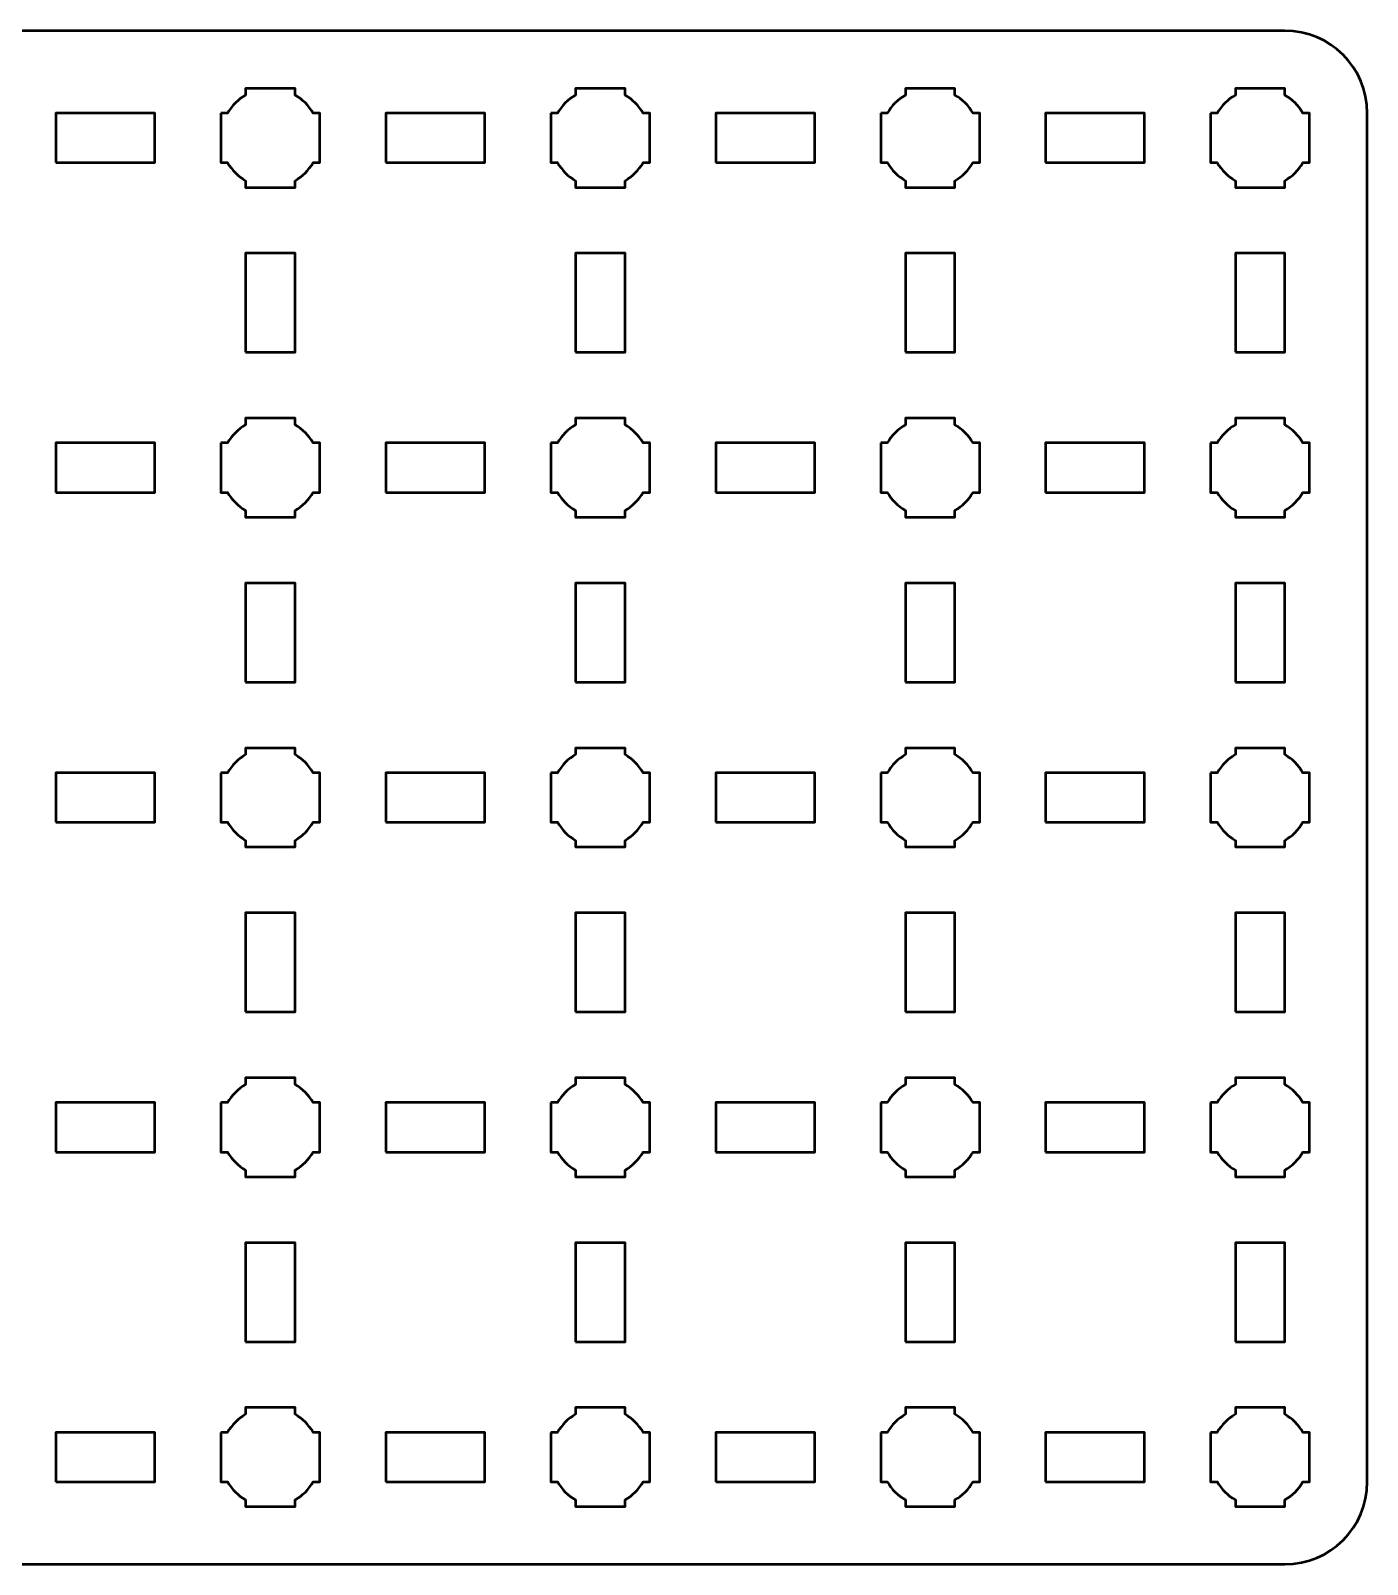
# Model space of a CAD drawing. Header units: centimetres. Extents: x -18.1 to -2.9, y -19.5 to -10.2.
# Drawn here: x -10.95 to -2.85, y -19.5 to -10.2 of the extents above; entities that cross this region are included whole.
import ezdxf

# ---------------------------------------------------------------- set-up
doc = ezdxf.new("R2010")
doc.units = ezdxf.units.CM
doc.header["$MEASUREMENT"] = 0
doc.layers.add('Layer 1', color=7, linetype='Continuous')

msp = doc.modelspace()

# ---------------------------------------------------------------- linework, layer by layer
at = {"layer": 'Layer 1', "lineweight": 53}
for points in [[(-10.8, -11), (-10.2, -11), (-10.2, -10.7), (-10.8, -10.7), (-10.8, -11)], [(-8.8, -11), (-8.2, -11), (-8.2, -10.7), (-8.8, -10.7), (-8.8, -11)], [(-6.8, -11), (-6.2, -11), (-6.2, -10.7), (-6.8, -10.7), (-6.8, -11)], [(-4.8, -11), (-4.2, -11), (-4.2, -10.7), (-4.8, -10.7), (-4.8, -11)], [(-9.65, -12.15), (-9.35, -12.15), (-9.35, -11.55), (-9.65, -11.55), (-9.65, -12.15)], [(-7.65, -12.15), (-7.35, -12.15), (-7.35, -11.55), (-7.65, -11.55), (-7.65, -12.15)], [(-5.65, -12.15), (-5.35, -12.15), (-5.35, -11.55), (-5.65, -11.55), (-5.65, -12.15)], [(-3.65, -12.15), (-3.35, -12.15), (-3.35, -11.55), (-3.65, -11.55), (-3.65, -12.15)], [(-10.8, -13), (-10.2, -13), (-10.2, -12.7), (-10.8, -12.7), (-10.8, -13)], [(-8.8, -13), (-8.2, -13), (-8.2, -12.7), (-8.8, -12.7), (-8.8, -13)], [(-6.8, -13), (-6.2, -13), (-6.2, -12.7), (-6.8, -12.7), (-6.8, -13)], [(-4.8, -13), (-4.2, -13), (-4.2, -12.7), (-4.8, -12.7), (-4.8, -13)], [(-9.65, -14.15), (-9.35, -14.15), (-9.35, -13.55), (-9.65, -13.55), (-9.65, -14.15)], [(-7.65, -14.15), (-7.35, -14.15), (-7.35, -13.55), (-7.65, -13.55), (-7.65, -14.15)], [(-5.65, -14.15), (-5.35, -14.15), (-5.35, -13.55), (-5.65, -13.55), (-5.65, -14.15)], [(-3.65, -14.15), (-3.35, -14.15), (-3.35, -13.55), (-3.65, -13.55), (-3.65, -14.15)], [(-10.8, -15), (-10.2, -15), (-10.2, -14.7), (-10.8, -14.7), (-10.8, -15)], [(-8.8, -15), (-8.2, -15), (-8.2, -14.7), (-8.8, -14.7), (-8.8, -15)], [(-6.8, -15), (-6.2, -15), (-6.2, -14.7), (-6.8, -14.7), (-6.8, -15)], [(-4.8, -15), (-4.2, -15), (-4.2, -14.7), (-4.8, -14.7), (-4.8, -15)], [(-9.65, -16.15), (-9.35, -16.15), (-9.35, -15.55), (-9.65, -15.55), (-9.65, -16.15)], [(-7.65, -16.15), (-7.35, -16.15), (-7.35, -15.55), (-7.65, -15.55), (-7.65, -16.15)], [(-5.65, -16.15), (-5.35, -16.15), (-5.35, -15.55), (-5.65, -15.55), (-5.65, -16.15)], [(-3.65, -16.15), (-3.35, -16.15), (-3.35, -15.55), (-3.65, -15.55), (-3.65, -16.15)], [(-10.8, -17), (-10.2, -17), (-10.2, -16.7), (-10.8, -16.7), (-10.8, -17)], [(-8.8, -17), (-8.2, -17), (-8.2, -16.7), (-8.8, -16.7), (-8.8, -17)], [(-6.8, -17), (-6.2, -17), (-6.2, -16.7), (-6.8, -16.7), (-6.8, -17)], [(-4.8, -17), (-4.2, -17), (-4.2, -16.7), (-4.8, -16.7), (-4.8, -17)], [(-9.65, -18.15), (-9.35, -18.15), (-9.35, -17.55), (-9.65, -17.55), (-9.65, -18.15)], [(-7.65, -18.15), (-7.35, -18.15), (-7.35, -17.55), (-7.65, -17.55), (-7.65, -18.15)], [(-5.65, -18.15), (-5.35, -18.15), (-5.35, -17.55), (-5.65, -17.55), (-5.65, -18.15)], [(-3.65, -18.15), (-3.35, -18.15), (-3.35, -17.55), (-3.65, -17.55), (-3.65, -18.15)], [(-10.8, -19), (-10.2, -19), (-10.2, -18.7), (-10.8, -18.7), (-10.8, -19)], [(-8.8, -19), (-8.2, -19), (-8.2, -18.7), (-8.8, -18.7), (-8.8, -19)], [(-6.8, -19), (-6.2, -19), (-6.2, -18.7), (-6.8, -18.7), (-6.8, -19)], [(-4.8, -19), (-4.2, -19), (-4.2, -18.7), (-4.8, -18.7), (-4.8, -19)]]:
    msp.add_lwpolyline(points, close=True, dxfattribs=at)
for points, knots in [([(-18.15, -19), (-18.15, -19), (-18.15, -10.7), (-18.15, -10.7), (-18.15, -10.7), (-18.15, -10.42391), (-17.92609, -10.2), (-17.65, -10.2), (-17.65, -10.2), (-17.65, -10.2), (-3.35, -10.2), (-3.35, -10.2), (-3.35, -10.2), (-3.07391, -10.2), (-2.85, -10.42391), (-2.85, -10.7), (-2.85, -10.7), (-2.85, -10.7), (-2.85, -19), (-2.85, -19), (-2.85, -19), (-2.85, -19.27609), (-3.07391, -19.5), (-3.35, -19.5), (-3.35, -19.5), (-3.35, -19.5), (-17.65, -19.5), (-17.65, -19.5), (-17.65, -19.5), (-17.92609, -19.5), (-18.15, -19.27609), (-18.15, -19)], [0, 0, 0, 0, 0.125, 0.125, 0.125, 0.125, 0.25, 0.25, 0.25, 0.25, 0.375, 0.375, 0.375, 0.375, 0.5, 0.5, 0.5, 0.5, 0.625, 0.625, 0.625, 0.625, 0.75, 0.75, 0.75, 0.75, 0.875, 0.875, 0.875, 0.875, 1, 1, 1, 1]), ([(-9.8, -10.7), (-9.8, -10.7), (-9.75985, -10.7), (-9.75985, -10.7), (-9.75985, -10.7), (-9.7335, -10.65447), (-9.69553, -10.6165), (-9.65, -10.59015), (-9.65, -10.59015), (-9.65, -10.59015), (-9.65, -10.55), (-9.65, -10.55), (-9.65, -10.55), (-9.65, -10.55), (-9.5, -10.55), (-9.5, -10.55), (-9.5, -10.55), (-9.5, -10.55), (-9.35, -10.55), (-9.35, -10.55), (-9.35, -10.55), (-9.35, -10.55), (-9.35, -10.59015), (-9.35, -10.59015), (-9.35, -10.59015), (-9.30447, -10.6165), (-9.2665, -10.65447), (-9.24015, -10.7), (-9.24015, -10.7), (-9.24015, -10.7), (-9.2, -10.7), (-9.2, -10.7), (-9.2, -10.7), (-9.2, -10.7), (-9.2, -10.85), (-9.2, -10.85), (-9.2, -10.85), (-9.2, -10.85), (-9.2, -11), (-9.2, -11), (-9.2, -11), (-9.2, -11), (-9.24015, -11), (-9.24015, -11), (-9.24015, -11), (-9.2665, -11.04553), (-9.30447, -11.0835), (-9.35, -11.10985), (-9.35, -11.10985), (-9.35, -11.10985), (-9.35, -11.15), (-9.35, -11.15), (-9.35, -11.15), (-9.35, -11.15), (-9.5, -11.15), (-9.5, -11.15), (-9.5, -11.15), (-9.5, -11.15), (-9.65, -11.15), (-9.65, -11.15), (-9.65, -11.15), (-9.65, -11.15), (-9.65, -11.10985), (-9.65, -11.10985), (-9.65, -11.10985), (-9.69553, -11.0835), (-9.7335, -11.04553), (-9.75985, -11), (-9.75985, -11), (-9.75985, -11), (-9.8, -11), (-9.8, -11), (-9.8, -11), (-9.8, -11), (-9.8, -10.85), (-9.8, -10.85), (-9.8, -10.85), (-9.8, -10.85), (-9.8, -10.7), (-9.8, -10.7)], [0, 0, 0, 0, 0.05, 0.05, 0.05, 0.05, 0.1, 0.1, 0.1, 0.1, 0.15, 0.15, 0.15, 0.15, 0.2, 0.2, 0.2, 0.2, 0.25, 0.25, 0.25, 0.25, 0.3, 0.3, 0.3, 0.3, 0.35, 0.35, 0.35, 0.35, 0.4, 0.4, 0.4, 0.4, 0.45, 0.45, 0.45, 0.45, 0.5, 0.5, 0.5, 0.5, 0.55, 0.55, 0.55, 0.55, 0.6, 0.6, 0.6, 0.6, 0.65, 0.65, 0.65, 0.65, 0.7, 0.7, 0.7, 0.7, 0.75, 0.75, 0.75, 0.75, 0.8, 0.8, 0.8, 0.8, 0.85, 0.85, 0.85, 0.85, 0.9, 0.9, 0.9, 0.9, 0.95, 0.95, 0.95, 0.95, 1, 1, 1, 1]), ([(-7.8, -10.7), (-7.8, -10.7), (-7.75985, -10.7), (-7.75985, -10.7), (-7.75985, -10.7), (-7.7335, -10.65447), (-7.69553, -10.6165), (-7.65, -10.59015), (-7.65, -10.59015), (-7.65, -10.59015), (-7.65, -10.55), (-7.65, -10.55), (-7.65, -10.55), (-7.65, -10.55), (-7.5, -10.55), (-7.5, -10.55), (-7.5, -10.55), (-7.5, -10.55), (-7.35, -10.55), (-7.35, -10.55), (-7.35, -10.55), (-7.35, -10.55), (-7.35, -10.59015), (-7.35, -10.59015), (-7.35, -10.59015), (-7.30447, -10.6165), (-7.2665, -10.65447), (-7.24015, -10.7), (-7.24015, -10.7), (-7.24015, -10.7), (-7.2, -10.7), (-7.2, -10.7), (-7.2, -10.7), (-7.2, -10.7), (-7.2, -10.85), (-7.2, -10.85), (-7.2, -10.85), (-7.2, -10.85), (-7.2, -11), (-7.2, -11), (-7.2, -11), (-7.2, -11), (-7.24015, -11), (-7.24015, -11), (-7.24015, -11), (-7.2665, -11.04553), (-7.30447, -11.0835), (-7.35, -11.10985), (-7.35, -11.10985), (-7.35, -11.10985), (-7.35, -11.15), (-7.35, -11.15), (-7.35, -11.15), (-7.35, -11.15), (-7.5, -11.15), (-7.5, -11.15), (-7.5, -11.15), (-7.5, -11.15), (-7.65, -11.15), (-7.65, -11.15), (-7.65, -11.15), (-7.65, -11.15), (-7.65, -11.10985), (-7.65, -11.10985), (-7.65, -11.10985), (-7.69553, -11.0835), (-7.7335, -11.04553), (-7.75985, -11), (-7.75985, -11), (-7.75985, -11), (-7.8, -11), (-7.8, -11), (-7.8, -11), (-7.8, -11), (-7.8, -10.85), (-7.8, -10.85), (-7.8, -10.85), (-7.8, -10.85), (-7.8, -10.7), (-7.8, -10.7)], [0, 0, 0, 0, 0.05, 0.05, 0.05, 0.05, 0.1, 0.1, 0.1, 0.1, 0.15, 0.15, 0.15, 0.15, 0.2, 0.2, 0.2, 0.2, 0.25, 0.25, 0.25, 0.25, 0.3, 0.3, 0.3, 0.3, 0.35, 0.35, 0.35, 0.35, 0.4, 0.4, 0.4, 0.4, 0.45, 0.45, 0.45, 0.45, 0.5, 0.5, 0.5, 0.5, 0.55, 0.55, 0.55, 0.55, 0.6, 0.6, 0.6, 0.6, 0.65, 0.65, 0.65, 0.65, 0.7, 0.7, 0.7, 0.7, 0.75, 0.75, 0.75, 0.75, 0.8, 0.8, 0.8, 0.8, 0.85, 0.85, 0.85, 0.85, 0.9, 0.9, 0.9, 0.9, 0.95, 0.95, 0.95, 0.95, 1, 1, 1, 1]), ([(-5.8, -10.7), (-5.8, -10.7), (-5.75985, -10.7), (-5.75985, -10.7), (-5.75985, -10.7), (-5.7335, -10.65447), (-5.69553, -10.6165), (-5.65, -10.59015), (-5.65, -10.59015), (-5.65, -10.59015), (-5.65, -10.55), (-5.65, -10.55), (-5.65, -10.55), (-5.65, -10.55), (-5.5, -10.55), (-5.5, -10.55), (-5.5, -10.55), (-5.5, -10.55), (-5.35, -10.55), (-5.35, -10.55), (-5.35, -10.55), (-5.35, -10.55), (-5.35, -10.59015), (-5.35, -10.59015), (-5.35, -10.59015), (-5.30447, -10.6165), (-5.2665, -10.65447), (-5.24015, -10.7), (-5.24015, -10.7), (-5.24015, -10.7), (-5.2, -10.7), (-5.2, -10.7), (-5.2, -10.7), (-5.2, -10.7), (-5.2, -10.85), (-5.2, -10.85), (-5.2, -10.85), (-5.2, -10.85), (-5.2, -11), (-5.2, -11), (-5.2, -11), (-5.2, -11), (-5.24015, -11), (-5.24015, -11), (-5.24015, -11), (-5.2665, -11.04553), (-5.30447, -11.0835), (-5.35, -11.10985), (-5.35, -11.10985), (-5.35, -11.10985), (-5.35, -11.15), (-5.35, -11.15), (-5.35, -11.15), (-5.35, -11.15), (-5.5, -11.15), (-5.5, -11.15), (-5.5, -11.15), (-5.5, -11.15), (-5.65, -11.15), (-5.65, -11.15), (-5.65, -11.15), (-5.65, -11.15), (-5.65, -11.10985), (-5.65, -11.10985), (-5.65, -11.10985), (-5.69553, -11.0835), (-5.7335, -11.04553), (-5.75985, -11), (-5.75985, -11), (-5.75985, -11), (-5.8, -11), (-5.8, -11), (-5.8, -11), (-5.8, -11), (-5.8, -10.85), (-5.8, -10.85), (-5.8, -10.85), (-5.8, -10.85), (-5.8, -10.7), (-5.8, -10.7)], [0, 0, 0, 0, 0.05, 0.05, 0.05, 0.05, 0.1, 0.1, 0.1, 0.1, 0.15, 0.15, 0.15, 0.15, 0.2, 0.2, 0.2, 0.2, 0.25, 0.25, 0.25, 0.25, 0.3, 0.3, 0.3, 0.3, 0.35, 0.35, 0.35, 0.35, 0.4, 0.4, 0.4, 0.4, 0.45, 0.45, 0.45, 0.45, 0.5, 0.5, 0.5, 0.5, 0.55, 0.55, 0.55, 0.55, 0.6, 0.6, 0.6, 0.6, 0.65, 0.65, 0.65, 0.65, 0.7, 0.7, 0.7, 0.7, 0.75, 0.75, 0.75, 0.75, 0.8, 0.8, 0.8, 0.8, 0.85, 0.85, 0.85, 0.85, 0.9, 0.9, 0.9, 0.9, 0.95, 0.95, 0.95, 0.95, 1, 1, 1, 1]), ([(-3.8, -10.7), (-3.8, -10.7), (-3.75985, -10.7), (-3.75985, -10.7), (-3.75985, -10.7), (-3.7335, -10.65447), (-3.69553, -10.6165), (-3.65, -10.59015), (-3.65, -10.59015), (-3.65, -10.59015), (-3.65, -10.55), (-3.65, -10.55), (-3.65, -10.55), (-3.65, -10.55), (-3.5, -10.55), (-3.5, -10.55), (-3.5, -10.55), (-3.5, -10.55), (-3.35, -10.55), (-3.35, -10.55), (-3.35, -10.55), (-3.35, -10.55), (-3.35, -10.59015), (-3.35, -10.59015), (-3.35, -10.59015), (-3.30447, -10.6165), (-3.2665, -10.65447), (-3.24015, -10.7), (-3.24015, -10.7), (-3.24015, -10.7), (-3.2, -10.7), (-3.2, -10.7), (-3.2, -10.7), (-3.2, -10.7), (-3.2, -10.85), (-3.2, -10.85), (-3.2, -10.85), (-3.2, -10.85), (-3.2, -11), (-3.2, -11), (-3.2, -11), (-3.2, -11), (-3.24015, -11), (-3.24015, -11), (-3.24015, -11), (-3.2665, -11.04553), (-3.30447, -11.0835), (-3.35, -11.10985), (-3.35, -11.10985), (-3.35, -11.10985), (-3.35, -11.15), (-3.35, -11.15), (-3.35, -11.15), (-3.35, -11.15), (-3.5, -11.15), (-3.5, -11.15), (-3.5, -11.15), (-3.5, -11.15), (-3.65, -11.15), (-3.65, -11.15), (-3.65, -11.15), (-3.65, -11.15), (-3.65, -11.10985), (-3.65, -11.10985), (-3.65, -11.10985), (-3.69553, -11.0835), (-3.7335, -11.04553), (-3.75985, -11), (-3.75985, -11), (-3.75985, -11), (-3.8, -11), (-3.8, -11), (-3.8, -11), (-3.8, -11), (-3.8, -10.85), (-3.8, -10.85), (-3.8, -10.85), (-3.8, -10.85), (-3.8, -10.7), (-3.8, -10.7)], [0, 0, 0, 0, 0.05, 0.05, 0.05, 0.05, 0.1, 0.1, 0.1, 0.1, 0.15, 0.15, 0.15, 0.15, 0.2, 0.2, 0.2, 0.2, 0.25, 0.25, 0.25, 0.25, 0.3, 0.3, 0.3, 0.3, 0.35, 0.35, 0.35, 0.35, 0.4, 0.4, 0.4, 0.4, 0.45, 0.45, 0.45, 0.45, 0.5, 0.5, 0.5, 0.5, 0.55, 0.55, 0.55, 0.55, 0.6, 0.6, 0.6, 0.6, 0.65, 0.65, 0.65, 0.65, 0.7, 0.7, 0.7, 0.7, 0.75, 0.75, 0.75, 0.75, 0.8, 0.8, 0.8, 0.8, 0.85, 0.85, 0.85, 0.85, 0.9, 0.9, 0.9, 0.9, 0.95, 0.95, 0.95, 0.95, 1, 1, 1, 1]), ([(-9.8, -12.7), (-9.8, -12.7), (-9.75985, -12.7), (-9.75985, -12.7), (-9.75985, -12.7), (-9.7335, -12.65447), (-9.69553, -12.6165), (-9.65, -12.59015), (-9.65, -12.59015), (-9.65, -12.59015), (-9.65, -12.55), (-9.65, -12.55), (-9.65, -12.55), (-9.65, -12.55), (-9.5, -12.55), (-9.5, -12.55), (-9.5, -12.55), (-9.5, -12.55), (-9.35, -12.55), (-9.35, -12.55), (-9.35, -12.55), (-9.35, -12.55), (-9.35, -12.59015), (-9.35, -12.59015), (-9.35, -12.59015), (-9.30447, -12.6165), (-9.2665, -12.65447), (-9.24015, -12.7), (-9.24015, -12.7), (-9.24015, -12.7), (-9.2, -12.7), (-9.2, -12.7), (-9.2, -12.7), (-9.2, -12.7), (-9.2, -12.85), (-9.2, -12.85), (-9.2, -12.85), (-9.2, -12.85), (-9.2, -13), (-9.2, -13), (-9.2, -13), (-9.2, -13), (-9.24015, -13), (-9.24015, -13), (-9.24015, -13), (-9.2665, -13.04553), (-9.30447, -13.0835), (-9.35, -13.10985), (-9.35, -13.10985), (-9.35, -13.10985), (-9.35, -13.15), (-9.35, -13.15), (-9.35, -13.15), (-9.35, -13.15), (-9.5, -13.15), (-9.5, -13.15), (-9.5, -13.15), (-9.5, -13.15), (-9.65, -13.15), (-9.65, -13.15), (-9.65, -13.15), (-9.65, -13.15), (-9.65, -13.10985), (-9.65, -13.10985), (-9.65, -13.10985), (-9.69553, -13.0835), (-9.7335, -13.04553), (-9.75985, -13), (-9.75985, -13), (-9.75985, -13), (-9.8, -13), (-9.8, -13), (-9.8, -13), (-9.8, -13), (-9.8, -12.85), (-9.8, -12.85), (-9.8, -12.85), (-9.8, -12.85), (-9.8, -12.7), (-9.8, -12.7)], [0, 0, 0, 0, 0.05, 0.05, 0.05, 0.05, 0.1, 0.1, 0.1, 0.1, 0.15, 0.15, 0.15, 0.15, 0.2, 0.2, 0.2, 0.2, 0.25, 0.25, 0.25, 0.25, 0.3, 0.3, 0.3, 0.3, 0.35, 0.35, 0.35, 0.35, 0.4, 0.4, 0.4, 0.4, 0.45, 0.45, 0.45, 0.45, 0.5, 0.5, 0.5, 0.5, 0.55, 0.55, 0.55, 0.55, 0.6, 0.6, 0.6, 0.6, 0.65, 0.65, 0.65, 0.65, 0.7, 0.7, 0.7, 0.7, 0.75, 0.75, 0.75, 0.75, 0.8, 0.8, 0.8, 0.8, 0.85, 0.85, 0.85, 0.85, 0.9, 0.9, 0.9, 0.9, 0.95, 0.95, 0.95, 0.95, 1, 1, 1, 1]), ([(-7.8, -12.7), (-7.8, -12.7), (-7.75985, -12.7), (-7.75985, -12.7), (-7.75985, -12.7), (-7.7335, -12.65447), (-7.69553, -12.6165), (-7.65, -12.59015), (-7.65, -12.59015), (-7.65, -12.59015), (-7.65, -12.55), (-7.65, -12.55), (-7.65, -12.55), (-7.65, -12.55), (-7.5, -12.55), (-7.5, -12.55), (-7.5, -12.55), (-7.5, -12.55), (-7.35, -12.55), (-7.35, -12.55), (-7.35, -12.55), (-7.35, -12.55), (-7.35, -12.59015), (-7.35, -12.59015), (-7.35, -12.59015), (-7.30447, -12.6165), (-7.2665, -12.65447), (-7.24015, -12.7), (-7.24015, -12.7), (-7.24015, -12.7), (-7.2, -12.7), (-7.2, -12.7), (-7.2, -12.7), (-7.2, -12.7), (-7.2, -12.85), (-7.2, -12.85), (-7.2, -12.85), (-7.2, -12.85), (-7.2, -13), (-7.2, -13), (-7.2, -13), (-7.2, -13), (-7.24015, -13), (-7.24015, -13), (-7.24015, -13), (-7.2665, -13.04553), (-7.30447, -13.0835), (-7.35, -13.10985), (-7.35, -13.10985), (-7.35, -13.10985), (-7.35, -13.15), (-7.35, -13.15), (-7.35, -13.15), (-7.35, -13.15), (-7.5, -13.15), (-7.5, -13.15), (-7.5, -13.15), (-7.5, -13.15), (-7.65, -13.15), (-7.65, -13.15), (-7.65, -13.15), (-7.65, -13.15), (-7.65, -13.10985), (-7.65, -13.10985), (-7.65, -13.10985), (-7.69553, -13.0835), (-7.7335, -13.04553), (-7.75985, -13), (-7.75985, -13), (-7.75985, -13), (-7.8, -13), (-7.8, -13), (-7.8, -13), (-7.8, -13), (-7.8, -12.85), (-7.8, -12.85), (-7.8, -12.85), (-7.8, -12.85), (-7.8, -12.7), (-7.8, -12.7)], [0, 0, 0, 0, 0.05, 0.05, 0.05, 0.05, 0.1, 0.1, 0.1, 0.1, 0.15, 0.15, 0.15, 0.15, 0.2, 0.2, 0.2, 0.2, 0.25, 0.25, 0.25, 0.25, 0.3, 0.3, 0.3, 0.3, 0.35, 0.35, 0.35, 0.35, 0.4, 0.4, 0.4, 0.4, 0.45, 0.45, 0.45, 0.45, 0.5, 0.5, 0.5, 0.5, 0.55, 0.55, 0.55, 0.55, 0.6, 0.6, 0.6, 0.6, 0.65, 0.65, 0.65, 0.65, 0.7, 0.7, 0.7, 0.7, 0.75, 0.75, 0.75, 0.75, 0.8, 0.8, 0.8, 0.8, 0.85, 0.85, 0.85, 0.85, 0.9, 0.9, 0.9, 0.9, 0.95, 0.95, 0.95, 0.95, 1, 1, 1, 1]), ([(-5.8, -12.7), (-5.8, -12.7), (-5.75985, -12.7), (-5.75985, -12.7), (-5.75985, -12.7), (-5.7335, -12.65447), (-5.69553, -12.6165), (-5.65, -12.59015), (-5.65, -12.59015), (-5.65, -12.59015), (-5.65, -12.55), (-5.65, -12.55), (-5.65, -12.55), (-5.65, -12.55), (-5.5, -12.55), (-5.5, -12.55), (-5.5, -12.55), (-5.5, -12.55), (-5.35, -12.55), (-5.35, -12.55), (-5.35, -12.55), (-5.35, -12.55), (-5.35, -12.59015), (-5.35, -12.59015), (-5.35, -12.59015), (-5.30447, -12.6165), (-5.2665, -12.65447), (-5.24015, -12.7), (-5.24015, -12.7), (-5.24015, -12.7), (-5.2, -12.7), (-5.2, -12.7), (-5.2, -12.7), (-5.2, -12.7), (-5.2, -12.85), (-5.2, -12.85), (-5.2, -12.85), (-5.2, -12.85), (-5.2, -13), (-5.2, -13), (-5.2, -13), (-5.2, -13), (-5.24015, -13), (-5.24015, -13), (-5.24015, -13), (-5.2665, -13.04553), (-5.30447, -13.0835), (-5.35, -13.10985), (-5.35, -13.10985), (-5.35, -13.10985), (-5.35, -13.15), (-5.35, -13.15), (-5.35, -13.15), (-5.35, -13.15), (-5.5, -13.15), (-5.5, -13.15), (-5.5, -13.15), (-5.5, -13.15), (-5.65, -13.15), (-5.65, -13.15), (-5.65, -13.15), (-5.65, -13.15), (-5.65, -13.10985), (-5.65, -13.10985), (-5.65, -13.10985), (-5.69553, -13.0835), (-5.7335, -13.04553), (-5.75985, -13), (-5.75985, -13), (-5.75985, -13), (-5.8, -13), (-5.8, -13), (-5.8, -13), (-5.8, -13), (-5.8, -12.85), (-5.8, -12.85), (-5.8, -12.85), (-5.8, -12.85), (-5.8, -12.7), (-5.8, -12.7)], [0, 0, 0, 0, 0.05, 0.05, 0.05, 0.05, 0.1, 0.1, 0.1, 0.1, 0.15, 0.15, 0.15, 0.15, 0.2, 0.2, 0.2, 0.2, 0.25, 0.25, 0.25, 0.25, 0.3, 0.3, 0.3, 0.3, 0.35, 0.35, 0.35, 0.35, 0.4, 0.4, 0.4, 0.4, 0.45, 0.45, 0.45, 0.45, 0.5, 0.5, 0.5, 0.5, 0.55, 0.55, 0.55, 0.55, 0.6, 0.6, 0.6, 0.6, 0.65, 0.65, 0.65, 0.65, 0.7, 0.7, 0.7, 0.7, 0.75, 0.75, 0.75, 0.75, 0.8, 0.8, 0.8, 0.8, 0.85, 0.85, 0.85, 0.85, 0.9, 0.9, 0.9, 0.9, 0.95, 0.95, 0.95, 0.95, 1, 1, 1, 1]), ([(-3.8, -12.7), (-3.8, -12.7), (-3.75985, -12.7), (-3.75985, -12.7), (-3.75985, -12.7), (-3.7335, -12.65447), (-3.69553, -12.6165), (-3.65, -12.59015), (-3.65, -12.59015), (-3.65, -12.59015), (-3.65, -12.55), (-3.65, -12.55), (-3.65, -12.55), (-3.65, -12.55), (-3.5, -12.55), (-3.5, -12.55), (-3.5, -12.55), (-3.5, -12.55), (-3.35, -12.55), (-3.35, -12.55), (-3.35, -12.55), (-3.35, -12.55), (-3.35, -12.59015), (-3.35, -12.59015), (-3.35, -12.59015), (-3.30447, -12.6165), (-3.2665, -12.65447), (-3.24015, -12.7), (-3.24015, -12.7), (-3.24015, -12.7), (-3.2, -12.7), (-3.2, -12.7), (-3.2, -12.7), (-3.2, -12.7), (-3.2, -12.85), (-3.2, -12.85), (-3.2, -12.85), (-3.2, -12.85), (-3.2, -13), (-3.2, -13), (-3.2, -13), (-3.2, -13), (-3.24015, -13), (-3.24015, -13), (-3.24015, -13), (-3.2665, -13.04553), (-3.30447, -13.0835), (-3.35, -13.10985), (-3.35, -13.10985), (-3.35, -13.10985), (-3.35, -13.15), (-3.35, -13.15), (-3.35, -13.15), (-3.35, -13.15), (-3.5, -13.15), (-3.5, -13.15), (-3.5, -13.15), (-3.5, -13.15), (-3.65, -13.15), (-3.65, -13.15), (-3.65, -13.15), (-3.65, -13.15), (-3.65, -13.10985), (-3.65, -13.10985), (-3.65, -13.10985), (-3.69553, -13.0835), (-3.7335, -13.04553), (-3.75985, -13), (-3.75985, -13), (-3.75985, -13), (-3.8, -13), (-3.8, -13), (-3.8, -13), (-3.8, -13), (-3.8, -12.85), (-3.8, -12.85), (-3.8, -12.85), (-3.8, -12.85), (-3.8, -12.7), (-3.8, -12.7)], [0, 0, 0, 0, 0.05, 0.05, 0.05, 0.05, 0.1, 0.1, 0.1, 0.1, 0.15, 0.15, 0.15, 0.15, 0.2, 0.2, 0.2, 0.2, 0.25, 0.25, 0.25, 0.25, 0.3, 0.3, 0.3, 0.3, 0.35, 0.35, 0.35, 0.35, 0.4, 0.4, 0.4, 0.4, 0.45, 0.45, 0.45, 0.45, 0.5, 0.5, 0.5, 0.5, 0.55, 0.55, 0.55, 0.55, 0.6, 0.6, 0.6, 0.6, 0.65, 0.65, 0.65, 0.65, 0.7, 0.7, 0.7, 0.7, 0.75, 0.75, 0.75, 0.75, 0.8, 0.8, 0.8, 0.8, 0.85, 0.85, 0.85, 0.85, 0.9, 0.9, 0.9, 0.9, 0.95, 0.95, 0.95, 0.95, 1, 1, 1, 1]), ([(-9.8, -14.7), (-9.8, -14.7), (-9.75985, -14.7), (-9.75985, -14.7), (-9.75985, -14.7), (-9.7335, -14.65447), (-9.69553, -14.6165), (-9.65, -14.59015), (-9.65, -14.59015), (-9.65, -14.59015), (-9.65, -14.55), (-9.65, -14.55), (-9.65, -14.55), (-9.65, -14.55), (-9.5, -14.55), (-9.5, -14.55), (-9.5, -14.55), (-9.5, -14.55), (-9.35, -14.55), (-9.35, -14.55), (-9.35, -14.55), (-9.35, -14.55), (-9.35, -14.59015), (-9.35, -14.59015), (-9.35, -14.59015), (-9.30447, -14.6165), (-9.2665, -14.65447), (-9.24015, -14.7), (-9.24015, -14.7), (-9.24015, -14.7), (-9.2, -14.7), (-9.2, -14.7), (-9.2, -14.7), (-9.2, -14.7), (-9.2, -14.85), (-9.2, -14.85), (-9.2, -14.85), (-9.2, -14.85), (-9.2, -15), (-9.2, -15), (-9.2, -15), (-9.2, -15), (-9.24015, -15), (-9.24015, -15), (-9.24015, -15), (-9.2665, -15.04553), (-9.30447, -15.0835), (-9.35, -15.10985), (-9.35, -15.10985), (-9.35, -15.10985), (-9.35, -15.15), (-9.35, -15.15), (-9.35, -15.15), (-9.35, -15.15), (-9.5, -15.15), (-9.5, -15.15), (-9.5, -15.15), (-9.5, -15.15), (-9.65, -15.15), (-9.65, -15.15), (-9.65, -15.15), (-9.65, -15.15), (-9.65, -15.10985), (-9.65, -15.10985), (-9.65, -15.10985), (-9.69553, -15.0835), (-9.7335, -15.04553), (-9.75985, -15), (-9.75985, -15), (-9.75985, -15), (-9.8, -15), (-9.8, -15), (-9.8, -15), (-9.8, -15), (-9.8, -14.85), (-9.8, -14.85), (-9.8, -14.85), (-9.8, -14.85), (-9.8, -14.7), (-9.8, -14.7)], [0, 0, 0, 0, 0.05, 0.05, 0.05, 0.05, 0.1, 0.1, 0.1, 0.1, 0.15, 0.15, 0.15, 0.15, 0.2, 0.2, 0.2, 0.2, 0.25, 0.25, 0.25, 0.25, 0.3, 0.3, 0.3, 0.3, 0.35, 0.35, 0.35, 0.35, 0.4, 0.4, 0.4, 0.4, 0.45, 0.45, 0.45, 0.45, 0.5, 0.5, 0.5, 0.5, 0.55, 0.55, 0.55, 0.55, 0.6, 0.6, 0.6, 0.6, 0.65, 0.65, 0.65, 0.65, 0.7, 0.7, 0.7, 0.7, 0.75, 0.75, 0.75, 0.75, 0.8, 0.8, 0.8, 0.8, 0.85, 0.85, 0.85, 0.85, 0.9, 0.9, 0.9, 0.9, 0.95, 0.95, 0.95, 0.95, 1, 1, 1, 1]), ([(-7.8, -14.7), (-7.8, -14.7), (-7.75985, -14.7), (-7.75985, -14.7), (-7.75985, -14.7), (-7.7335, -14.65447), (-7.69553, -14.6165), (-7.65, -14.59015), (-7.65, -14.59015), (-7.65, -14.59015), (-7.65, -14.55), (-7.65, -14.55), (-7.65, -14.55), (-7.65, -14.55), (-7.5, -14.55), (-7.5, -14.55), (-7.5, -14.55), (-7.5, -14.55), (-7.35, -14.55), (-7.35, -14.55), (-7.35, -14.55), (-7.35, -14.55), (-7.35, -14.59015), (-7.35, -14.59015), (-7.35, -14.59015), (-7.30447, -14.6165), (-7.2665, -14.65447), (-7.24015, -14.7), (-7.24015, -14.7), (-7.24015, -14.7), (-7.2, -14.7), (-7.2, -14.7), (-7.2, -14.7), (-7.2, -14.7), (-7.2, -14.85), (-7.2, -14.85), (-7.2, -14.85), (-7.2, -14.85), (-7.2, -15), (-7.2, -15), (-7.2, -15), (-7.2, -15), (-7.24015, -15), (-7.24015, -15), (-7.24015, -15), (-7.2665, -15.04553), (-7.30447, -15.0835), (-7.35, -15.10985), (-7.35, -15.10985), (-7.35, -15.10985), (-7.35, -15.15), (-7.35, -15.15), (-7.35, -15.15), (-7.35, -15.15), (-7.5, -15.15), (-7.5, -15.15), (-7.5, -15.15), (-7.5, -15.15), (-7.65, -15.15), (-7.65, -15.15), (-7.65, -15.15), (-7.65, -15.15), (-7.65, -15.10985), (-7.65, -15.10985), (-7.65, -15.10985), (-7.69553, -15.0835), (-7.7335, -15.04553), (-7.75985, -15), (-7.75985, -15), (-7.75985, -15), (-7.8, -15), (-7.8, -15), (-7.8, -15), (-7.8, -15), (-7.8, -14.85), (-7.8, -14.85), (-7.8, -14.85), (-7.8, -14.85), (-7.8, -14.7), (-7.8, -14.7)], [0, 0, 0, 0, 0.05, 0.05, 0.05, 0.05, 0.1, 0.1, 0.1, 0.1, 0.15, 0.15, 0.15, 0.15, 0.2, 0.2, 0.2, 0.2, 0.25, 0.25, 0.25, 0.25, 0.3, 0.3, 0.3, 0.3, 0.35, 0.35, 0.35, 0.35, 0.4, 0.4, 0.4, 0.4, 0.45, 0.45, 0.45, 0.45, 0.5, 0.5, 0.5, 0.5, 0.55, 0.55, 0.55, 0.55, 0.6, 0.6, 0.6, 0.6, 0.65, 0.65, 0.65, 0.65, 0.7, 0.7, 0.7, 0.7, 0.75, 0.75, 0.75, 0.75, 0.8, 0.8, 0.8, 0.8, 0.85, 0.85, 0.85, 0.85, 0.9, 0.9, 0.9, 0.9, 0.95, 0.95, 0.95, 0.95, 1, 1, 1, 1]), ([(-5.8, -14.7), (-5.8, -14.7), (-5.75985, -14.7), (-5.75985, -14.7), (-5.75985, -14.7), (-5.7335, -14.65447), (-5.69553, -14.6165), (-5.65, -14.59015), (-5.65, -14.59015), (-5.65, -14.59015), (-5.65, -14.55), (-5.65, -14.55), (-5.65, -14.55), (-5.65, -14.55), (-5.5, -14.55), (-5.5, -14.55), (-5.5, -14.55), (-5.5, -14.55), (-5.35, -14.55), (-5.35, -14.55), (-5.35, -14.55), (-5.35, -14.55), (-5.35, -14.59015), (-5.35, -14.59015), (-5.35, -14.59015), (-5.30447, -14.6165), (-5.2665, -14.65447), (-5.24015, -14.7), (-5.24015, -14.7), (-5.24015, -14.7), (-5.2, -14.7), (-5.2, -14.7), (-5.2, -14.7), (-5.2, -14.7), (-5.2, -14.85), (-5.2, -14.85), (-5.2, -14.85), (-5.2, -14.85), (-5.2, -15), (-5.2, -15), (-5.2, -15), (-5.2, -15), (-5.24015, -15), (-5.24015, -15), (-5.24015, -15), (-5.2665, -15.04553), (-5.30447, -15.0835), (-5.35, -15.10985), (-5.35, -15.10985), (-5.35, -15.10985), (-5.35, -15.15), (-5.35, -15.15), (-5.35, -15.15), (-5.35, -15.15), (-5.5, -15.15), (-5.5, -15.15), (-5.5, -15.15), (-5.5, -15.15), (-5.65, -15.15), (-5.65, -15.15), (-5.65, -15.15), (-5.65, -15.15), (-5.65, -15.10985), (-5.65, -15.10985), (-5.65, -15.10985), (-5.69553, -15.0835), (-5.7335, -15.04553), (-5.75985, -15), (-5.75985, -15), (-5.75985, -15), (-5.8, -15), (-5.8, -15), (-5.8, -15), (-5.8, -15), (-5.8, -14.85), (-5.8, -14.85), (-5.8, -14.85), (-5.8, -14.85), (-5.8, -14.7), (-5.8, -14.7)], [0, 0, 0, 0, 0.05, 0.05, 0.05, 0.05, 0.1, 0.1, 0.1, 0.1, 0.15, 0.15, 0.15, 0.15, 0.2, 0.2, 0.2, 0.2, 0.25, 0.25, 0.25, 0.25, 0.3, 0.3, 0.3, 0.3, 0.35, 0.35, 0.35, 0.35, 0.4, 0.4, 0.4, 0.4, 0.45, 0.45, 0.45, 0.45, 0.5, 0.5, 0.5, 0.5, 0.55, 0.55, 0.55, 0.55, 0.6, 0.6, 0.6, 0.6, 0.65, 0.65, 0.65, 0.65, 0.7, 0.7, 0.7, 0.7, 0.75, 0.75, 0.75, 0.75, 0.8, 0.8, 0.8, 0.8, 0.85, 0.85, 0.85, 0.85, 0.9, 0.9, 0.9, 0.9, 0.95, 0.95, 0.95, 0.95, 1, 1, 1, 1]), ([(-3.8, -14.7), (-3.8, -14.7), (-3.75985, -14.7), (-3.75985, -14.7), (-3.75985, -14.7), (-3.7335, -14.65447), (-3.69553, -14.6165), (-3.65, -14.59015), (-3.65, -14.59015), (-3.65, -14.59015), (-3.65, -14.55), (-3.65, -14.55), (-3.65, -14.55), (-3.65, -14.55), (-3.5, -14.55), (-3.5, -14.55), (-3.5, -14.55), (-3.5, -14.55), (-3.35, -14.55), (-3.35, -14.55), (-3.35, -14.55), (-3.35, -14.55), (-3.35, -14.59015), (-3.35, -14.59015), (-3.35, -14.59015), (-3.30447, -14.6165), (-3.2665, -14.65447), (-3.24015, -14.7), (-3.24015, -14.7), (-3.24015, -14.7), (-3.2, -14.7), (-3.2, -14.7), (-3.2, -14.7), (-3.2, -14.7), (-3.2, -14.85), (-3.2, -14.85), (-3.2, -14.85), (-3.2, -14.85), (-3.2, -15), (-3.2, -15), (-3.2, -15), (-3.2, -15), (-3.24015, -15), (-3.24015, -15), (-3.24015, -15), (-3.2665, -15.04553), (-3.30447, -15.0835), (-3.35, -15.10985), (-3.35, -15.10985), (-3.35, -15.10985), (-3.35, -15.15), (-3.35, -15.15), (-3.35, -15.15), (-3.35, -15.15), (-3.5, -15.15), (-3.5, -15.15), (-3.5, -15.15), (-3.5, -15.15), (-3.65, -15.15), (-3.65, -15.15), (-3.65, -15.15), (-3.65, -15.15), (-3.65, -15.10985), (-3.65, -15.10985), (-3.65, -15.10985), (-3.69553, -15.0835), (-3.7335, -15.04553), (-3.75985, -15), (-3.75985, -15), (-3.75985, -15), (-3.8, -15), (-3.8, -15), (-3.8, -15), (-3.8, -15), (-3.8, -14.85), (-3.8, -14.85), (-3.8, -14.85), (-3.8, -14.85), (-3.8, -14.7), (-3.8, -14.7)], [0, 0, 0, 0, 0.05, 0.05, 0.05, 0.05, 0.1, 0.1, 0.1, 0.1, 0.15, 0.15, 0.15, 0.15, 0.2, 0.2, 0.2, 0.2, 0.25, 0.25, 0.25, 0.25, 0.3, 0.3, 0.3, 0.3, 0.35, 0.35, 0.35, 0.35, 0.4, 0.4, 0.4, 0.4, 0.45, 0.45, 0.45, 0.45, 0.5, 0.5, 0.5, 0.5, 0.55, 0.55, 0.55, 0.55, 0.6, 0.6, 0.6, 0.6, 0.65, 0.65, 0.65, 0.65, 0.7, 0.7, 0.7, 0.7, 0.75, 0.75, 0.75, 0.75, 0.8, 0.8, 0.8, 0.8, 0.85, 0.85, 0.85, 0.85, 0.9, 0.9, 0.9, 0.9, 0.95, 0.95, 0.95, 0.95, 1, 1, 1, 1]), ([(-9.8, -16.7), (-9.8, -16.7), (-9.75985, -16.7), (-9.75985, -16.7), (-9.75985, -16.7), (-9.7335, -16.65447), (-9.69553, -16.6165), (-9.65, -16.59015), (-9.65, -16.59015), (-9.65, -16.59015), (-9.65, -16.55), (-9.65, -16.55), (-9.65, -16.55), (-9.65, -16.55), (-9.5, -16.55), (-9.5, -16.55), (-9.5, -16.55), (-9.5, -16.55), (-9.35, -16.55), (-9.35, -16.55), (-9.35, -16.55), (-9.35, -16.55), (-9.35, -16.59015), (-9.35, -16.59015), (-9.35, -16.59015), (-9.30447, -16.6165), (-9.2665, -16.65447), (-9.24015, -16.7), (-9.24015, -16.7), (-9.24015, -16.7), (-9.2, -16.7), (-9.2, -16.7), (-9.2, -16.7), (-9.2, -16.7), (-9.2, -16.85), (-9.2, -16.85), (-9.2, -16.85), (-9.2, -16.85), (-9.2, -17), (-9.2, -17), (-9.2, -17), (-9.2, -17), (-9.24015, -17), (-9.24015, -17), (-9.24015, -17), (-9.2665, -17.04553), (-9.30447, -17.0835), (-9.35, -17.10985), (-9.35, -17.10985), (-9.35, -17.10985), (-9.35, -17.15), (-9.35, -17.15), (-9.35, -17.15), (-9.35, -17.15), (-9.5, -17.15), (-9.5, -17.15), (-9.5, -17.15), (-9.5, -17.15), (-9.65, -17.15), (-9.65, -17.15), (-9.65, -17.15), (-9.65, -17.15), (-9.65, -17.10985), (-9.65, -17.10985), (-9.65, -17.10985), (-9.69553, -17.0835), (-9.7335, -17.04553), (-9.75985, -17), (-9.75985, -17), (-9.75985, -17), (-9.8, -17), (-9.8, -17), (-9.8, -17), (-9.8, -17), (-9.8, -16.85), (-9.8, -16.85), (-9.8, -16.85), (-9.8, -16.85), (-9.8, -16.7), (-9.8, -16.7)], [0, 0, 0, 0, 0.05, 0.05, 0.05, 0.05, 0.1, 0.1, 0.1, 0.1, 0.15, 0.15, 0.15, 0.15, 0.2, 0.2, 0.2, 0.2, 0.25, 0.25, 0.25, 0.25, 0.3, 0.3, 0.3, 0.3, 0.35, 0.35, 0.35, 0.35, 0.4, 0.4, 0.4, 0.4, 0.45, 0.45, 0.45, 0.45, 0.5, 0.5, 0.5, 0.5, 0.55, 0.55, 0.55, 0.55, 0.6, 0.6, 0.6, 0.6, 0.65, 0.65, 0.65, 0.65, 0.7, 0.7, 0.7, 0.7, 0.75, 0.75, 0.75, 0.75, 0.8, 0.8, 0.8, 0.8, 0.85, 0.85, 0.85, 0.85, 0.9, 0.9, 0.9, 0.9, 0.95, 0.95, 0.95, 0.95, 1, 1, 1, 1]), ([(-7.8, -16.7), (-7.8, -16.7), (-7.75985, -16.7), (-7.75985, -16.7), (-7.75985, -16.7), (-7.7335, -16.65447), (-7.69553, -16.6165), (-7.65, -16.59015), (-7.65, -16.59015), (-7.65, -16.59015), (-7.65, -16.55), (-7.65, -16.55), (-7.65, -16.55), (-7.65, -16.55), (-7.5, -16.55), (-7.5, -16.55), (-7.5, -16.55), (-7.5, -16.55), (-7.35, -16.55), (-7.35, -16.55), (-7.35, -16.55), (-7.35, -16.55), (-7.35, -16.59015), (-7.35, -16.59015), (-7.35, -16.59015), (-7.30447, -16.6165), (-7.2665, -16.65447), (-7.24015, -16.7), (-7.24015, -16.7), (-7.24015, -16.7), (-7.2, -16.7), (-7.2, -16.7), (-7.2, -16.7), (-7.2, -16.7), (-7.2, -16.85), (-7.2, -16.85), (-7.2, -16.85), (-7.2, -16.85), (-7.2, -17), (-7.2, -17), (-7.2, -17), (-7.2, -17), (-7.24015, -17), (-7.24015, -17), (-7.24015, -17), (-7.2665, -17.04553), (-7.30447, -17.0835), (-7.35, -17.10985), (-7.35, -17.10985), (-7.35, -17.10985), (-7.35, -17.15), (-7.35, -17.15), (-7.35, -17.15), (-7.35, -17.15), (-7.5, -17.15), (-7.5, -17.15), (-7.5, -17.15), (-7.5, -17.15), (-7.65, -17.15), (-7.65, -17.15), (-7.65, -17.15), (-7.65, -17.15), (-7.65, -17.10985), (-7.65, -17.10985), (-7.65, -17.10985), (-7.69553, -17.0835), (-7.7335, -17.04553), (-7.75985, -17), (-7.75985, -17), (-7.75985, -17), (-7.8, -17), (-7.8, -17), (-7.8, -17), (-7.8, -17), (-7.8, -16.85), (-7.8, -16.85), (-7.8, -16.85), (-7.8, -16.85), (-7.8, -16.7), (-7.8, -16.7)], [0, 0, 0, 0, 0.05, 0.05, 0.05, 0.05, 0.1, 0.1, 0.1, 0.1, 0.15, 0.15, 0.15, 0.15, 0.2, 0.2, 0.2, 0.2, 0.25, 0.25, 0.25, 0.25, 0.3, 0.3, 0.3, 0.3, 0.35, 0.35, 0.35, 0.35, 0.4, 0.4, 0.4, 0.4, 0.45, 0.45, 0.45, 0.45, 0.5, 0.5, 0.5, 0.5, 0.55, 0.55, 0.55, 0.55, 0.6, 0.6, 0.6, 0.6, 0.65, 0.65, 0.65, 0.65, 0.7, 0.7, 0.7, 0.7, 0.75, 0.75, 0.75, 0.75, 0.8, 0.8, 0.8, 0.8, 0.85, 0.85, 0.85, 0.85, 0.9, 0.9, 0.9, 0.9, 0.95, 0.95, 0.95, 0.95, 1, 1, 1, 1]), ([(-5.8, -16.7), (-5.8, -16.7), (-5.75985, -16.7), (-5.75985, -16.7), (-5.75985, -16.7), (-5.7335, -16.65447), (-5.69553, -16.6165), (-5.65, -16.59015), (-5.65, -16.59015), (-5.65, -16.59015), (-5.65, -16.55), (-5.65, -16.55), (-5.65, -16.55), (-5.65, -16.55), (-5.5, -16.55), (-5.5, -16.55), (-5.5, -16.55), (-5.5, -16.55), (-5.35, -16.55), (-5.35, -16.55), (-5.35, -16.55), (-5.35, -16.55), (-5.35, -16.59015), (-5.35, -16.59015), (-5.35, -16.59015), (-5.30447, -16.6165), (-5.2665, -16.65447), (-5.24015, -16.7), (-5.24015, -16.7), (-5.24015, -16.7), (-5.2, -16.7), (-5.2, -16.7), (-5.2, -16.7), (-5.2, -16.7), (-5.2, -16.85), (-5.2, -16.85), (-5.2, -16.85), (-5.2, -16.85), (-5.2, -17), (-5.2, -17), (-5.2, -17), (-5.2, -17), (-5.24015, -17), (-5.24015, -17), (-5.24015, -17), (-5.2665, -17.04553), (-5.30447, -17.0835), (-5.35, -17.10985), (-5.35, -17.10985), (-5.35, -17.10985), (-5.35, -17.15), (-5.35, -17.15), (-5.35, -17.15), (-5.35, -17.15), (-5.5, -17.15), (-5.5, -17.15), (-5.5, -17.15), (-5.5, -17.15), (-5.65, -17.15), (-5.65, -17.15), (-5.65, -17.15), (-5.65, -17.15), (-5.65, -17.10985), (-5.65, -17.10985), (-5.65, -17.10985), (-5.69553, -17.0835), (-5.7335, -17.04553), (-5.75985, -17), (-5.75985, -17), (-5.75985, -17), (-5.8, -17), (-5.8, -17), (-5.8, -17), (-5.8, -17), (-5.8, -16.85), (-5.8, -16.85), (-5.8, -16.85), (-5.8, -16.85), (-5.8, -16.7), (-5.8, -16.7)], [0, 0, 0, 0, 0.05, 0.05, 0.05, 0.05, 0.1, 0.1, 0.1, 0.1, 0.15, 0.15, 0.15, 0.15, 0.2, 0.2, 0.2, 0.2, 0.25, 0.25, 0.25, 0.25, 0.3, 0.3, 0.3, 0.3, 0.35, 0.35, 0.35, 0.35, 0.4, 0.4, 0.4, 0.4, 0.45, 0.45, 0.45, 0.45, 0.5, 0.5, 0.5, 0.5, 0.55, 0.55, 0.55, 0.55, 0.6, 0.6, 0.6, 0.6, 0.65, 0.65, 0.65, 0.65, 0.7, 0.7, 0.7, 0.7, 0.75, 0.75, 0.75, 0.75, 0.8, 0.8, 0.8, 0.8, 0.85, 0.85, 0.85, 0.85, 0.9, 0.9, 0.9, 0.9, 0.95, 0.95, 0.95, 0.95, 1, 1, 1, 1]), ([(-3.8, -16.7), (-3.8, -16.7), (-3.75985, -16.7), (-3.75985, -16.7), (-3.75985, -16.7), (-3.7335, -16.65447), (-3.69553, -16.6165), (-3.65, -16.59015), (-3.65, -16.59015), (-3.65, -16.59015), (-3.65, -16.55), (-3.65, -16.55), (-3.65, -16.55), (-3.65, -16.55), (-3.5, -16.55), (-3.5, -16.55), (-3.5, -16.55), (-3.5, -16.55), (-3.35, -16.55), (-3.35, -16.55), (-3.35, -16.55), (-3.35, -16.55), (-3.35, -16.59015), (-3.35, -16.59015), (-3.35, -16.59015), (-3.30447, -16.6165), (-3.2665, -16.65447), (-3.24015, -16.7), (-3.24015, -16.7), (-3.24015, -16.7), (-3.2, -16.7), (-3.2, -16.7), (-3.2, -16.7), (-3.2, -16.7), (-3.2, -16.85), (-3.2, -16.85), (-3.2, -16.85), (-3.2, -16.85), (-3.2, -17), (-3.2, -17), (-3.2, -17), (-3.2, -17), (-3.24015, -17), (-3.24015, -17), (-3.24015, -17), (-3.2665, -17.04553), (-3.30447, -17.0835), (-3.35, -17.10985), (-3.35, -17.10985), (-3.35, -17.10985), (-3.35, -17.15), (-3.35, -17.15), (-3.35, -17.15), (-3.35, -17.15), (-3.5, -17.15), (-3.5, -17.15), (-3.5, -17.15), (-3.5, -17.15), (-3.65, -17.15), (-3.65, -17.15), (-3.65, -17.15), (-3.65, -17.15), (-3.65, -17.10985), (-3.65, -17.10985), (-3.65, -17.10985), (-3.69553, -17.0835), (-3.7335, -17.04553), (-3.75985, -17), (-3.75985, -17), (-3.75985, -17), (-3.8, -17), (-3.8, -17), (-3.8, -17), (-3.8, -17), (-3.8, -16.85), (-3.8, -16.85), (-3.8, -16.85), (-3.8, -16.85), (-3.8, -16.7), (-3.8, -16.7)], [0, 0, 0, 0, 0.05, 0.05, 0.05, 0.05, 0.1, 0.1, 0.1, 0.1, 0.15, 0.15, 0.15, 0.15, 0.2, 0.2, 0.2, 0.2, 0.25, 0.25, 0.25, 0.25, 0.3, 0.3, 0.3, 0.3, 0.35, 0.35, 0.35, 0.35, 0.4, 0.4, 0.4, 0.4, 0.45, 0.45, 0.45, 0.45, 0.5, 0.5, 0.5, 0.5, 0.55, 0.55, 0.55, 0.55, 0.6, 0.6, 0.6, 0.6, 0.65, 0.65, 0.65, 0.65, 0.7, 0.7, 0.7, 0.7, 0.75, 0.75, 0.75, 0.75, 0.8, 0.8, 0.8, 0.8, 0.85, 0.85, 0.85, 0.85, 0.9, 0.9, 0.9, 0.9, 0.95, 0.95, 0.95, 0.95, 1, 1, 1, 1]), ([(-9.8, -18.7), (-9.8, -18.7), (-9.75985, -18.7), (-9.75985, -18.7), (-9.75985, -18.7), (-9.7335, -18.65447), (-9.69553, -18.6165), (-9.65, -18.59015), (-9.65, -18.59015), (-9.65, -18.59015), (-9.65, -18.55), (-9.65, -18.55), (-9.65, -18.55), (-9.65, -18.55), (-9.5, -18.55), (-9.5, -18.55), (-9.5, -18.55), (-9.5, -18.55), (-9.35, -18.55), (-9.35, -18.55), (-9.35, -18.55), (-9.35, -18.55), (-9.35, -18.59015), (-9.35, -18.59015), (-9.35, -18.59015), (-9.30447, -18.6165), (-9.2665, -18.65447), (-9.24015, -18.7), (-9.24015, -18.7), (-9.24015, -18.7), (-9.2, -18.7), (-9.2, -18.7), (-9.2, -18.7), (-9.2, -18.7), (-9.2, -18.85), (-9.2, -18.85), (-9.2, -18.85), (-9.2, -18.85), (-9.2, -19), (-9.2, -19), (-9.2, -19), (-9.2, -19), (-9.24015, -19), (-9.24015, -19), (-9.24015, -19), (-9.2665, -19.04553), (-9.30447, -19.0835), (-9.35, -19.10985), (-9.35, -19.10985), (-9.35, -19.10985), (-9.35, -19.15), (-9.35, -19.15), (-9.35, -19.15), (-9.35, -19.15), (-9.5, -19.15), (-9.5, -19.15), (-9.5, -19.15), (-9.5, -19.15), (-9.65, -19.15), (-9.65, -19.15), (-9.65, -19.15), (-9.65, -19.15), (-9.65, -19.10985), (-9.65, -19.10985), (-9.65, -19.10985), (-9.69553, -19.0835), (-9.7335, -19.04553), (-9.75985, -19), (-9.75985, -19), (-9.75985, -19), (-9.8, -19), (-9.8, -19), (-9.8, -19), (-9.8, -19), (-9.8, -18.85), (-9.8, -18.85), (-9.8, -18.85), (-9.8, -18.85), (-9.8, -18.7), (-9.8, -18.7)], [0, 0, 0, 0, 0.05, 0.05, 0.05, 0.05, 0.1, 0.1, 0.1, 0.1, 0.15, 0.15, 0.15, 0.15, 0.2, 0.2, 0.2, 0.2, 0.25, 0.25, 0.25, 0.25, 0.3, 0.3, 0.3, 0.3, 0.35, 0.35, 0.35, 0.35, 0.4, 0.4, 0.4, 0.4, 0.45, 0.45, 0.45, 0.45, 0.5, 0.5, 0.5, 0.5, 0.55, 0.55, 0.55, 0.55, 0.6, 0.6, 0.6, 0.6, 0.65, 0.65, 0.65, 0.65, 0.7, 0.7, 0.7, 0.7, 0.75, 0.75, 0.75, 0.75, 0.8, 0.8, 0.8, 0.8, 0.85, 0.85, 0.85, 0.85, 0.9, 0.9, 0.9, 0.9, 0.95, 0.95, 0.95, 0.95, 1, 1, 1, 1]), ([(-7.8, -18.7), (-7.8, -18.7), (-7.75985, -18.7), (-7.75985, -18.7), (-7.75985, -18.7), (-7.7335, -18.65447), (-7.69553, -18.6165), (-7.65, -18.59015), (-7.65, -18.59015), (-7.65, -18.59015), (-7.65, -18.55), (-7.65, -18.55), (-7.65, -18.55), (-7.65, -18.55), (-7.5, -18.55), (-7.5, -18.55), (-7.5, -18.55), (-7.5, -18.55), (-7.35, -18.55), (-7.35, -18.55), (-7.35, -18.55), (-7.35, -18.55), (-7.35, -18.59015), (-7.35, -18.59015), (-7.35, -18.59015), (-7.30447, -18.6165), (-7.2665, -18.65447), (-7.24015, -18.7), (-7.24015, -18.7), (-7.24015, -18.7), (-7.2, -18.7), (-7.2, -18.7), (-7.2, -18.7), (-7.2, -18.7), (-7.2, -18.85), (-7.2, -18.85), (-7.2, -18.85), (-7.2, -18.85), (-7.2, -19), (-7.2, -19), (-7.2, -19), (-7.2, -19), (-7.24015, -19), (-7.24015, -19), (-7.24015, -19), (-7.2665, -19.04553), (-7.30447, -19.0835), (-7.35, -19.10985), (-7.35, -19.10985), (-7.35, -19.10985), (-7.35, -19.15), (-7.35, -19.15), (-7.35, -19.15), (-7.35, -19.15), (-7.5, -19.15), (-7.5, -19.15), (-7.5, -19.15), (-7.5, -19.15), (-7.65, -19.15), (-7.65, -19.15), (-7.65, -19.15), (-7.65, -19.15), (-7.65, -19.10985), (-7.65, -19.10985), (-7.65, -19.10985), (-7.69553, -19.0835), (-7.7335, -19.04553), (-7.75985, -19), (-7.75985, -19), (-7.75985, -19), (-7.8, -19), (-7.8, -19), (-7.8, -19), (-7.8, -19), (-7.8, -18.85), (-7.8, -18.85), (-7.8, -18.85), (-7.8, -18.85), (-7.8, -18.7), (-7.8, -18.7)], [0, 0, 0, 0, 0.05, 0.05, 0.05, 0.05, 0.1, 0.1, 0.1, 0.1, 0.15, 0.15, 0.15, 0.15, 0.2, 0.2, 0.2, 0.2, 0.25, 0.25, 0.25, 0.25, 0.3, 0.3, 0.3, 0.3, 0.35, 0.35, 0.35, 0.35, 0.4, 0.4, 0.4, 0.4, 0.45, 0.45, 0.45, 0.45, 0.5, 0.5, 0.5, 0.5, 0.55, 0.55, 0.55, 0.55, 0.6, 0.6, 0.6, 0.6, 0.65, 0.65, 0.65, 0.65, 0.7, 0.7, 0.7, 0.7, 0.75, 0.75, 0.75, 0.75, 0.8, 0.8, 0.8, 0.8, 0.85, 0.85, 0.85, 0.85, 0.9, 0.9, 0.9, 0.9, 0.95, 0.95, 0.95, 0.95, 1, 1, 1, 1]), ([(-5.8, -18.7), (-5.8, -18.7), (-5.75985, -18.7), (-5.75985, -18.7), (-5.75985, -18.7), (-5.7335, -18.65447), (-5.69553, -18.6165), (-5.65, -18.59015), (-5.65, -18.59015), (-5.65, -18.59015), (-5.65, -18.55), (-5.65, -18.55), (-5.65, -18.55), (-5.65, -18.55), (-5.5, -18.55), (-5.5, -18.55), (-5.5, -18.55), (-5.5, -18.55), (-5.35, -18.55), (-5.35, -18.55), (-5.35, -18.55), (-5.35, -18.55), (-5.35, -18.59015), (-5.35, -18.59015), (-5.35, -18.59015), (-5.30447, -18.6165), (-5.2665, -18.65447), (-5.24015, -18.7), (-5.24015, -18.7), (-5.24015, -18.7), (-5.2, -18.7), (-5.2, -18.7), (-5.2, -18.7), (-5.2, -18.7), (-5.2, -18.85), (-5.2, -18.85), (-5.2, -18.85), (-5.2, -18.85), (-5.2, -19), (-5.2, -19), (-5.2, -19), (-5.2, -19), (-5.24015, -19), (-5.24015, -19), (-5.24015, -19), (-5.2665, -19.04553), (-5.30447, -19.0835), (-5.35, -19.10985), (-5.35, -19.10985), (-5.35, -19.10985), (-5.35, -19.15), (-5.35, -19.15), (-5.35, -19.15), (-5.35, -19.15), (-5.5, -19.15), (-5.5, -19.15), (-5.5, -19.15), (-5.5, -19.15), (-5.65, -19.15), (-5.65, -19.15), (-5.65, -19.15), (-5.65, -19.15), (-5.65, -19.10985), (-5.65, -19.10985), (-5.65, -19.10985), (-5.69553, -19.0835), (-5.7335, -19.04553), (-5.75985, -19), (-5.75985, -19), (-5.75985, -19), (-5.8, -19), (-5.8, -19), (-5.8, -19), (-5.8, -19), (-5.8, -18.85), (-5.8, -18.85), (-5.8, -18.85), (-5.8, -18.85), (-5.8, -18.7), (-5.8, -18.7)], [0, 0, 0, 0, 0.05, 0.05, 0.05, 0.05, 0.1, 0.1, 0.1, 0.1, 0.15, 0.15, 0.15, 0.15, 0.2, 0.2, 0.2, 0.2, 0.25, 0.25, 0.25, 0.25, 0.3, 0.3, 0.3, 0.3, 0.35, 0.35, 0.35, 0.35, 0.4, 0.4, 0.4, 0.4, 0.45, 0.45, 0.45, 0.45, 0.5, 0.5, 0.5, 0.5, 0.55, 0.55, 0.55, 0.55, 0.6, 0.6, 0.6, 0.6, 0.65, 0.65, 0.65, 0.65, 0.7, 0.7, 0.7, 0.7, 0.75, 0.75, 0.75, 0.75, 0.8, 0.8, 0.8, 0.8, 0.85, 0.85, 0.85, 0.85, 0.9, 0.9, 0.9, 0.9, 0.95, 0.95, 0.95, 0.95, 1, 1, 1, 1]), ([(-3.8, -18.7), (-3.8, -18.7), (-3.75985, -18.7), (-3.75985, -18.7), (-3.75985, -18.7), (-3.7335, -18.65447), (-3.69553, -18.6165), (-3.65, -18.59015), (-3.65, -18.59015), (-3.65, -18.59015), (-3.65, -18.55), (-3.65, -18.55), (-3.65, -18.55), (-3.65, -18.55), (-3.5, -18.55), (-3.5, -18.55), (-3.5, -18.55), (-3.5, -18.55), (-3.35, -18.55), (-3.35, -18.55), (-3.35, -18.55), (-3.35, -18.55), (-3.35, -18.59015), (-3.35, -18.59015), (-3.35, -18.59015), (-3.30447, -18.6165), (-3.2665, -18.65447), (-3.24015, -18.7), (-3.24015, -18.7), (-3.24015, -18.7), (-3.2, -18.7), (-3.2, -18.7), (-3.2, -18.7), (-3.2, -18.7), (-3.2, -18.85), (-3.2, -18.85), (-3.2, -18.85), (-3.2, -18.85), (-3.2, -19), (-3.2, -19), (-3.2, -19), (-3.2, -19), (-3.24015, -19), (-3.24015, -19), (-3.24015, -19), (-3.2665, -19.04553), (-3.30447, -19.0835), (-3.35, -19.10985), (-3.35, -19.10985), (-3.35, -19.10985), (-3.35, -19.15), (-3.35, -19.15), (-3.35, -19.15), (-3.35, -19.15), (-3.5, -19.15), (-3.5, -19.15), (-3.5, -19.15), (-3.5, -19.15), (-3.65, -19.15), (-3.65, -19.15), (-3.65, -19.15), (-3.65, -19.15), (-3.65, -19.10985), (-3.65, -19.10985), (-3.65, -19.10985), (-3.69553, -19.0835), (-3.7335, -19.04553), (-3.75985, -19), (-3.75985, -19), (-3.75985, -19), (-3.8, -19), (-3.8, -19), (-3.8, -19), (-3.8, -19), (-3.8, -18.85), (-3.8, -18.85), (-3.8, -18.85), (-3.8, -18.85), (-3.8, -18.7), (-3.8, -18.7)], [0, 0, 0, 0, 0.05, 0.05, 0.05, 0.05, 0.1, 0.1, 0.1, 0.1, 0.15, 0.15, 0.15, 0.15, 0.2, 0.2, 0.2, 0.2, 0.25, 0.25, 0.25, 0.25, 0.3, 0.3, 0.3, 0.3, 0.35, 0.35, 0.35, 0.35, 0.4, 0.4, 0.4, 0.4, 0.45, 0.45, 0.45, 0.45, 0.5, 0.5, 0.5, 0.5, 0.55, 0.55, 0.55, 0.55, 0.6, 0.6, 0.6, 0.6, 0.65, 0.65, 0.65, 0.65, 0.7, 0.7, 0.7, 0.7, 0.75, 0.75, 0.75, 0.75, 0.8, 0.8, 0.8, 0.8, 0.85, 0.85, 0.85, 0.85, 0.9, 0.9, 0.9, 0.9, 0.95, 0.95, 0.95, 0.95, 1, 1, 1, 1])]:
    msp.add_open_spline(points, degree=3, knots=knots, dxfattribs=at)

doc.saveas('drawing.dxf')
